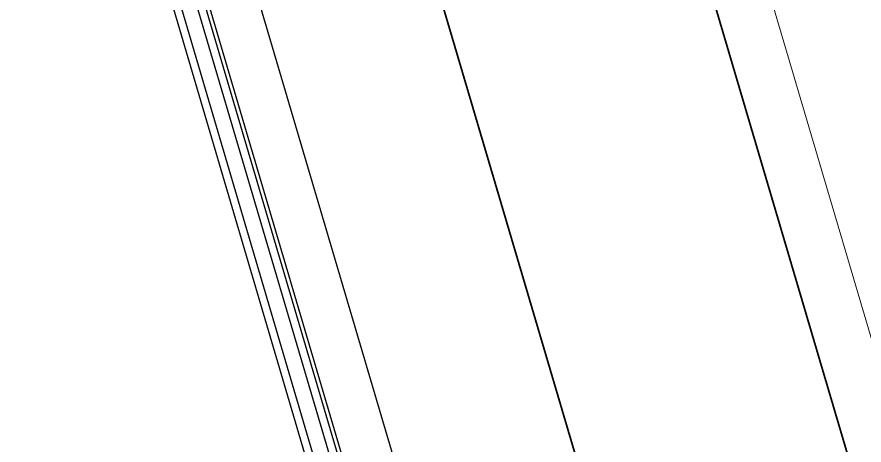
# Model space of a CAD drawing. Header units: millimetres. Extents: x 62878 to 70819, y -67946 to -61850.
# Drawn here: x 64364.5 to 64429.4, y -66337.4 to -66304.6 of the extents above; entities that cross this region are included whole.
import ezdxf

# ---------------------------------------------------------------- set-up
doc = ezdxf.new("R2010")
doc.units = ezdxf.units.MM
doc.layers.add('alan hesabı1', color=7, linetype='Continuous', plot=False)
for name, color, linetype, lineweight in [('DOGRAMA', 171, 'Continuous', 0), ('DUVAR-GAZBETON', 84, 'Continuous', 35), ('GOR-2', 152, 'Continuous', 20)]:
    doc.layers.add(name, color=color, linetype=linetype, lineweight=lineweight)

msp = doc.modelspace()

# ---------------------------------------------------------------- linework, layer by layer
at = {"layer": 'alan hesabı1'}
msp.add_lwpolyline([(63724.954, -65595.463), (64131.543, -65475.352), (64132.288, -65475.758), (64579.093, -66991.106), (64176.603, -67109.71), (64175.127, -67104.703), (64170.387, -67106.1)], close=True, dxfattribs=at)
at = {"layer": 'DOGRAMA', "lineweight": -2}
for p, q in [((64362.172, -66255.439), (64390.315, -66350.886)), ((64390.932, -66350.819), (64362.726, -66255.161)), ((64395.643, -66346.147), (64369.255, -66256.655)), ((64391.378, -66348.102), (64364.578, -66257.2)), ((64391.958, -66347.932), (64365.154, -66257.03)), ((64391.923, -66346.754), (64365.801, -66258.164))]:
    msp.add_line(p, q, dxfattribs=at)
at = {"layer": 'DUVAR-GAZBETON', "ltscale": 5}
for p, q in [((64145.514, -65450.485), (64605.205, -67009.475)), ((64399.438, -66240.925), (64613.077, -66965.457))]:
    msp.add_line(p, q, dxfattribs=at)
at = {"layer": 'GOR-2'}
msp.add_line((64404.312, -66242.427), (64490.332, -66534.155), dxfattribs=at)

doc.saveas('drawing.dxf')
